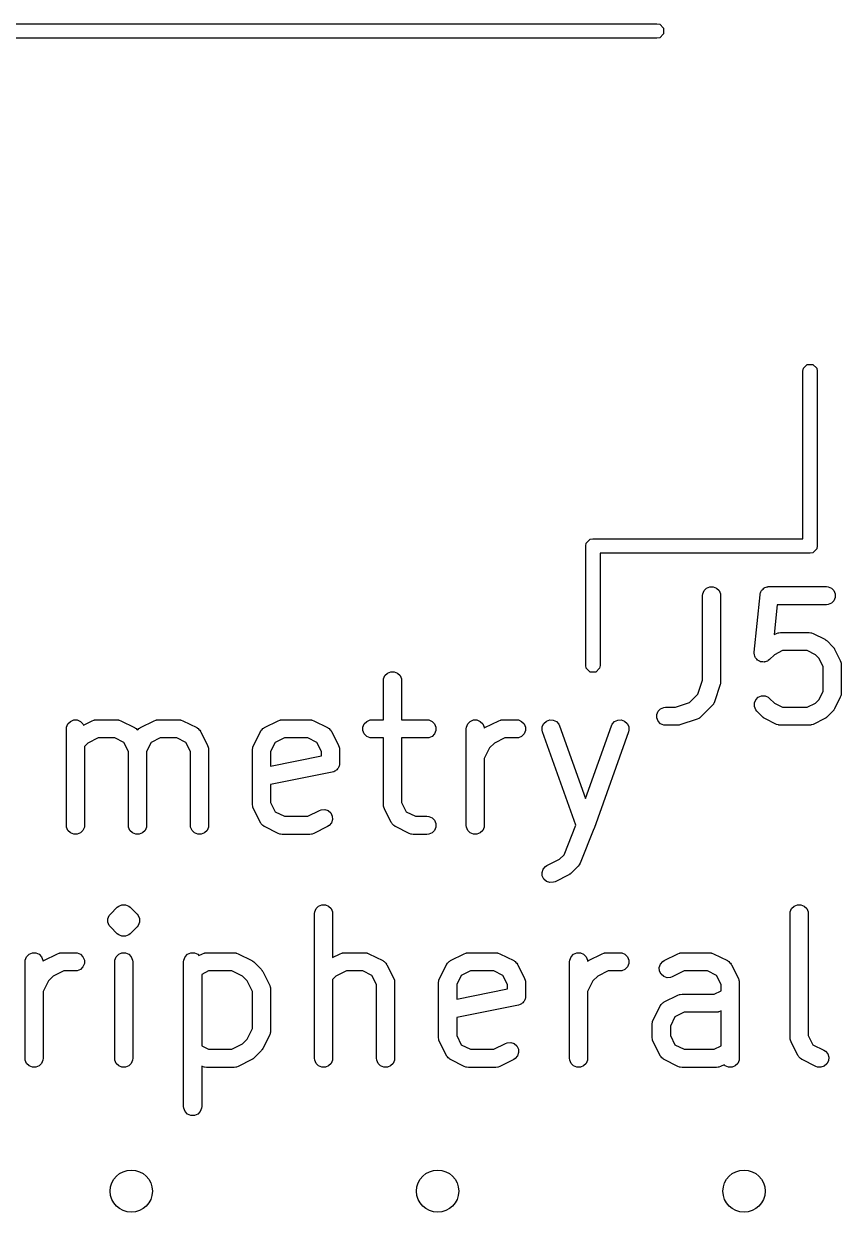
# Model space of a CAD drawing. Extents: x 4.34 to 6.85, y -4.82 to -4.25.
# Drawn here: x 6.2074 to 6.4742, y -4.6348 to -4.2469 of the extents above; entities that cross this region are included whole.
import ezdxf

# ---------------------------------------------------------------- set-up
doc = ezdxf.new("R2010")
doc.units = 0
doc.header["$MEASUREMENT"] = 0
doc.layers.add('BLACK', color=7, linetype='CONTINUOUS')

msp = doc.modelspace()

# ---------------------------------------------------------------- linework, layer by layer
at = {"layer": 'BLACK', "linetype": 'CONTINUOUS'}
for p, q in [((6.08215, -4.24685), (6.41404, -4.24685)), ((6.41404, -4.24685), (6.41494, -4.24703)), ((6.41494, -4.24703), (6.41622, -4.24831)), ((6.41404, -4.25157), (6.08215, -4.25157)), ((6.41494, -4.25139), (6.41404, -4.25157)), ((6.41622, -4.25012), (6.41494, -4.25139)), ((6.41622, -4.24831), (6.41622, -4.25012)), ((6.46167, -4.36024), (6.46185, -4.35933)), ((6.46167, -4.41496), (6.46167, -4.36024)), ((6.46185, -4.35933), (6.46313, -4.35805)), ((6.46313, -4.35805), (6.46494, -4.35805)), ((6.46494, -4.35805), (6.46622, -4.35933)), ((6.46622, -4.35933), (6.4664, -4.36024)), ((6.4664, -4.36024), (6.4664, -4.41732)), ((6.39227, -4.41514), (6.39317, -4.41496)), ((6.39317, -4.41496), (6.46167, -4.41496)), ((6.39081, -4.41732), (6.39099, -4.41642)), ((6.39081, -4.4563), (6.39081, -4.41732)), ((6.39099, -4.41642), (6.39227, -4.41514)), ((6.46622, -4.41823), (6.46494, -4.41951)), ((6.4664, -4.41732), (6.46622, -4.41823)), ((6.46404, -4.41969), (6.39553, -4.41969)), ((6.39553, -4.41969), (6.39553, -4.4563)), ((6.46494, -4.41951), (6.46404, -4.41969)), ((6.45005, -4.43064), (6.45027, -4.43062)), ((6.45027, -4.43062), (6.45034, -4.4306)), ((6.45034, -4.4306), (6.45041, -4.4306)), ((6.45041, -4.4306), (6.45062, -4.43058)), ((6.45062, -4.43058), (6.46937, -4.43058)), ((6.46937, -4.43058), (6.46995, -4.43064)), ((6.42892, -4.43354), (6.42898, -4.43296)), ((6.42892, -4.46118), (6.42892, -4.43354)), ((6.42898, -4.43296), (6.42942, -4.4319)), ((6.42942, -4.4319), (6.43024, -4.43108)), ((6.43024, -4.43108), (6.4313, -4.43064)), ((6.4313, -4.43064), (6.43245, -4.43064)), ((6.43245, -4.43064), (6.43352, -4.43108)), ((6.43352, -4.43108), (6.43433, -4.4319)), ((6.43433, -4.4319), (6.43477, -4.43296)), ((6.43477, -4.43296), (6.43483, -4.43354)), ((6.43483, -4.43354), (6.43483, -4.46166)), ((6.44581, -4.45199), (6.44769, -4.43324)), ((6.44769, -4.43324), (6.44773, -4.43303)), ((6.44773, -4.43296), (6.44776, -4.43289)), ((6.44773, -4.43303), (6.44773, -4.43296)), ((6.44776, -4.43289), (6.4478, -4.43267)), ((6.4478, -4.43267), (6.448, -4.43229)), ((6.448, -4.43229), (6.44817, -4.4319)), ((6.44817, -4.4319), (6.44827, -4.43179)), ((6.44827, -4.43179), (6.44834, -4.43166)), ((6.44834, -4.43166), (6.44868, -4.43139)), ((6.44868, -4.43139), (6.44898, -4.43108)), ((6.44898, -4.43108), (6.44912, -4.43102)), ((6.44912, -4.43102), (6.44924, -4.43093)), ((6.44924, -4.43093), (6.44965, -4.43081)), ((6.44965, -4.43081), (6.45005, -4.43064)), ((6.46995, -4.43064), (6.47101, -4.43108)), ((6.47101, -4.43108), (6.47183, -4.4319)), ((6.47183, -4.4319), (6.47227, -4.43296)), ((6.47227, -4.43411), (6.47183, -4.43518)), ((6.47227, -4.43296), (6.47227, -4.43411)), ((6.4533, -4.43649), (6.45232, -4.44626)), ((6.46937, -4.43649), (6.4533, -4.43649)), ((6.46995, -4.43643), (6.46937, -4.43649)), ((6.47101, -4.43599), (6.46995, -4.43643)), ((6.47183, -4.43518), (6.47101, -4.43599)), ((6.45232, -4.44626), (6.45305, -4.44589)), ((6.45305, -4.44589), (6.45359, -4.44569)), ((6.45359, -4.44569), (6.4537, -4.44568)), ((6.4537, -4.44568), (6.4538, -4.44564)), ((6.4538, -4.44564), (6.45437, -4.44558)), ((6.45437, -4.44558), (6.46375, -4.44558)), ((6.46375, -4.44558), (6.46432, -4.44564)), ((6.46432, -4.44564), (6.46442, -4.44568)), ((6.46442, -4.44568), (6.46453, -4.44569)), ((6.46453, -4.44569), (6.46507, -4.44589)), ((6.46507, -4.44589), (6.46882, -4.44777)), ((6.46882, -4.44777), (6.46907, -4.44792)), ((6.46907, -4.44792), (6.46914, -4.44795)), ((6.46914, -4.44795), (6.46922, -4.44802)), ((6.46922, -4.44802), (6.46931, -4.44808)), ((6.46931, -4.44808), (6.46936, -4.44814)), ((6.46936, -4.44814), (6.46959, -4.44832)), ((6.46959, -4.44832), (6.47146, -4.4502)), ((6.44581, -4.45257), (6.44581, -4.45199)), ((6.44585, -4.45271), (6.44581, -4.45257)), ((6.44585, -4.45286), (6.44585, -4.45271)), ((6.44602, -4.45326), (6.44585, -4.45286)), ((6.44614, -4.45367), (6.44602, -4.45326)), ((6.44624, -4.45379), (6.44614, -4.45367)), ((6.44629, -4.45392), (6.44624, -4.45379)), ((6.45237, -4.45284), (6.45084, -4.45437)), ((6.45507, -4.45149), (6.45237, -4.45284)), ((6.46305, -4.45149), (6.45507, -4.45149)), ((6.46575, -4.45284), (6.46305, -4.45149)), ((6.46695, -4.45403), (6.46575, -4.45284)), ((6.47146, -4.4502), (6.47165, -4.45042)), ((6.47165, -4.45042), (6.4717, -4.45047)), ((6.4717, -4.45047), (6.47176, -4.45056)), ((6.47176, -4.45056), (6.47183, -4.45064)), ((6.47183, -4.45064), (6.47186, -4.45072)), ((6.47186, -4.45072), (6.47201, -4.45096)), ((6.47201, -4.45096), (6.47389, -4.45471)), ((6.39099, -4.4572), (6.39081, -4.4563)), ((6.39227, -4.45848), (6.39099, -4.4572)), ((6.39535, -4.4572), (6.39407, -4.45848)), ((6.39553, -4.4563), (6.39535, -4.4572)), ((6.4466, -4.45423), (6.44629, -4.45392)), ((6.44687, -4.45456), (6.4466, -4.45423)), ((6.447, -4.45463), (6.44687, -4.45456)), ((6.44711, -4.45474), (6.447, -4.45463)), ((6.44751, -4.4549), (6.44711, -4.45474)), ((6.44789, -4.45511), (6.44751, -4.4549)), ((6.44804, -4.45512), (6.44789, -4.45511)), ((6.44817, -4.45518), (6.44804, -4.45512)), ((6.44861, -4.45518), (6.44817, -4.45518)), ((6.44903, -4.45522), (6.44861, -4.45518)), ((6.44918, -4.45518), (6.44903, -4.45522)), ((6.44933, -4.45518), (6.44918, -4.45518)), ((6.44972, -4.45501), (6.44933, -4.45518)), ((6.45014, -4.45489), (6.44972, -4.45501)), ((6.45025, -4.4548), (6.45014, -4.45489)), ((6.45039, -4.45474), (6.45025, -4.4548)), ((6.45084, -4.45437), (6.45039, -4.45474)), ((6.46829, -4.45673), (6.46695, -4.45403)), ((6.46829, -4.46471), (6.46829, -4.45673)), ((6.47389, -4.45471), (6.47409, -4.45525)), ((6.47409, -4.45525), (6.4741, -4.45536)), ((6.4741, -4.45536), (6.47414, -4.45546)), ((6.47414, -4.45546), (6.4742, -4.45603)), ((6.4742, -4.45603), (6.4742, -4.46541)), ((6.32479, -4.46127), (6.32484, -4.4607)), ((6.32479, -4.47407), (6.32479, -4.46127)), ((6.32484, -4.4607), (6.32528, -4.45963)), ((6.32528, -4.45963), (6.3261, -4.45882)), ((6.3261, -4.45882), (6.32716, -4.45838)), ((6.32716, -4.45838), (6.32832, -4.45838)), ((6.32832, -4.45838), (6.32938, -4.45882)), ((6.32938, -4.45882), (6.33019, -4.45963)), ((6.33019, -4.45963), (6.33064, -4.4607)), ((6.33064, -4.4607), (6.33069, -4.46127)), ((6.33069, -4.46127), (6.33069, -4.47407)), ((6.39407, -4.45848), (6.39227, -4.45848)), ((6.42742, -4.46569), (6.42892, -4.46118)), ((6.43483, -4.46166), (6.4348, -4.46195)), ((6.43468, -4.46259), (6.4328, -4.46822)), ((6.43474, -4.46231), (6.43468, -4.46259)), ((6.43477, -4.46223), (6.43474, -4.46231)), ((6.43478, -4.46213), (6.43477, -4.46223)), ((6.43481, -4.46203), (6.43478, -4.46213)), ((6.4348, -4.46195), (6.43481, -4.46203)), ((6.46695, -4.46741), (6.46829, -4.46471)), ((6.4742, -4.46541), (6.47414, -4.46598)), ((6.42015, -4.46995), (6.42466, -4.46845)), ((6.42466, -4.46845), (6.42742, -4.46569)), ((6.43209, -4.46937), (6.42834, -4.47312)), ((6.43246, -4.46892), (6.43209, -4.46937)), ((6.4325, -4.46882), (6.43246, -4.46892)), ((6.43257, -4.46874), (6.4325, -4.46882)), ((6.4328, -4.46822), (6.43257, -4.46874)), ((6.44585, -4.46858), (6.44629, -4.46752)), ((6.44585, -4.46973), (6.44585, -4.46858)), ((6.44629, -4.46752), (6.44711, -4.4667)), ((6.44711, -4.4667), (6.44817, -4.46626)), ((6.44817, -4.46626), (6.44933, -4.46626)), ((6.44933, -4.46626), (6.45039, -4.4667)), ((6.45039, -4.4667), (6.45084, -4.46707)), ((6.45084, -4.46707), (6.45237, -4.4686)), ((6.45237, -4.4686), (6.45507, -4.46995)), ((6.46305, -4.46995), (6.46575, -4.4686)), ((6.46575, -4.4686), (6.46695, -4.46741)), ((6.47389, -4.46673), (6.47201, -4.47048)), ((6.47409, -4.46619), (6.47389, -4.46673)), ((6.4741, -4.46608), (6.47409, -4.46619)), ((6.47414, -4.46598), (6.4741, -4.46608)), ((6.41398, -4.47233), (6.41442, -4.47127)), ((6.41398, -4.47348), (6.41398, -4.47233)), ((6.41442, -4.47127), (6.41524, -4.47045)), ((6.41524, -4.47045), (6.4163, -4.47001)), ((6.4163, -4.47001), (6.41688, -4.46995)), ((6.41688, -4.46995), (6.42015, -4.46995)), ((6.42834, -4.47312), (6.42789, -4.47349)), ((6.44629, -4.4708), (6.44585, -4.46973)), ((6.44666, -4.47124), (6.44629, -4.4708)), ((6.44854, -4.47312), (6.44666, -4.47124)), ((6.44876, -4.47331), (6.44854, -4.47312)), ((6.45507, -4.46995), (6.46305, -4.46995)), ((6.46959, -4.47312), (6.46936, -4.47331)), ((6.47146, -4.47124), (6.46959, -4.47312)), ((6.47165, -4.47102), (6.47146, -4.47124)), ((6.4717, -4.47097), (6.47165, -4.47102)), ((6.47176, -4.47088), (6.4717, -4.47097)), ((6.47183, -4.4708), (6.47176, -4.47088)), ((6.47186, -4.47073), (6.47183, -4.4708)), ((6.47201, -4.47048), (6.47186, -4.47073)), ((6.2213, -4.47702), (6.22136, -4.47645)), ((6.2213, -4.50852), (6.2213, -4.47702)), ((6.22136, -4.47645), (6.2218, -4.47538)), ((6.2218, -4.47538), (6.22261, -4.47457)), ((6.22261, -4.47457), (6.22368, -4.47413)), ((6.22368, -4.47413), (6.22483, -4.47413)), ((6.22483, -4.47413), (6.22589, -4.47457)), ((6.22589, -4.47457), (6.22671, -4.47538)), ((6.22671, -4.47538), (6.22687, -4.47578)), ((6.22687, -4.47578), (6.22968, -4.47438)), ((6.22968, -4.47438), (6.23022, -4.47417)), ((6.23022, -4.47417), (6.23033, -4.47417)), ((6.23033, -4.47417), (6.23043, -4.47413)), ((6.23043, -4.47413), (6.231, -4.47407)), ((6.231, -4.47407), (6.23775, -4.47407)), ((6.23775, -4.47407), (6.23833, -4.47413)), ((6.23833, -4.47413), (6.23842, -4.47417)), ((6.23842, -4.47417), (6.23853, -4.47417)), ((6.23853, -4.47417), (6.23907, -4.47438)), ((6.23907, -4.47438), (6.24357, -4.47663)), ((6.24357, -4.47663), (6.24367, -4.47669)), ((6.24367, -4.47669), (6.24371, -4.47671)), ((6.24371, -4.47671), (6.24377, -4.47676)), ((6.24377, -4.47676), (6.24406, -4.47694)), ((6.24406, -4.47694), (6.2443, -4.47722)), ((6.2447, -4.47722), (6.24494, -4.47694)), ((6.24494, -4.47694), (6.24523, -4.47676)), ((6.24523, -4.47676), (6.24529, -4.47671)), ((6.24529, -4.47671), (6.24533, -4.47669)), ((6.24533, -4.47669), (6.24543, -4.47663)), ((6.24543, -4.47663), (6.24993, -4.47438)), ((6.24993, -4.47438), (6.25047, -4.47417)), ((6.25047, -4.47417), (6.25057, -4.47417)), ((6.25057, -4.47417), (6.25067, -4.47413)), ((6.25067, -4.47413), (6.25125, -4.47407)), ((6.25125, -4.47407), (6.258, -4.47407)), ((6.258, -4.47407), (6.25857, -4.47413)), ((6.25857, -4.47413), (6.25867, -4.47417)), ((6.25867, -4.47417), (6.25878, -4.47417)), ((6.25878, -4.47417), (6.25932, -4.47438)), ((6.25932, -4.47438), (6.26382, -4.47663)), ((6.26382, -4.47663), (6.26391, -4.47669)), ((6.26391, -4.47669), (6.26396, -4.47671)), ((6.26396, -4.47671), (6.26402, -4.47676)), ((6.26402, -4.47676), (6.26431, -4.47694)), ((6.26431, -4.47694), (6.26455, -4.47722)), ((6.28519, -4.47722), (6.28543, -4.47694)), ((6.28543, -4.47694), (6.28573, -4.47676)), ((6.28573, -4.47676), (6.28578, -4.47671)), ((6.28578, -4.47671), (6.28583, -4.47669)), ((6.28583, -4.47669), (6.28592, -4.47663)), ((6.28592, -4.47663), (6.29042, -4.47438)), ((6.29042, -4.47438), (6.29096, -4.47417)), ((6.29096, -4.47417), (6.29107, -4.47417)), ((6.29107, -4.47417), (6.29117, -4.47413)), ((6.29117, -4.47413), (6.29174, -4.47407)), ((6.29174, -4.47407), (6.30074, -4.47407)), ((6.30074, -4.47407), (6.30132, -4.47413)), ((6.30132, -4.47413), (6.30142, -4.47417)), ((6.30142, -4.47417), (6.30152, -4.47417)), ((6.30152, -4.47417), (6.30206, -4.47438)), ((6.30206, -4.47438), (6.30656, -4.47663)), ((6.30656, -4.47663), (6.30666, -4.47669)), ((6.30666, -4.47669), (6.3067, -4.47671)), ((6.3067, -4.47671), (6.30676, -4.47676)), ((6.30676, -4.47676), (6.30705, -4.47694)), ((6.30705, -4.47694), (6.30729, -4.47722)), ((6.31809, -4.47645), (6.31853, -4.47538)), ((6.31809, -4.4776), (6.31809, -4.47645)), ((6.31853, -4.47538), (6.31935, -4.47457)), ((6.31935, -4.47457), (6.32041, -4.47413)), ((6.32041, -4.47413), (6.32099, -4.47407)), ((6.32099, -4.47407), (6.32479, -4.47407)), ((6.33069, -4.47407), (6.33899, -4.47407)), ((6.33899, -4.47407), (6.33956, -4.47413)), ((6.33956, -4.47413), (6.34063, -4.47457)), ((6.34063, -4.47457), (6.34144, -4.47538)), ((6.34144, -4.47538), (6.34188, -4.47645)), ((6.34188, -4.47645), (6.34188, -4.4776)), ((6.35178, -4.47702), (6.35184, -4.47645)), ((6.35178, -4.50852), (6.35178, -4.47702)), ((6.35184, -4.47645), (6.35228, -4.47538)), ((6.35228, -4.47538), (6.3531, -4.47457)), ((6.3531, -4.47457), (6.35416, -4.47413)), ((6.35416, -4.47413), (6.35531, -4.47413)), ((6.35531, -4.47413), (6.35638, -4.47457)), ((6.35638, -4.47457), (6.35719, -4.47538)), ((6.35719, -4.47538), (6.35763, -4.47645)), ((6.35763, -4.47645), (6.35767, -4.47679)), ((6.35767, -4.47679), (6.35791, -4.47663)), ((6.35767, -4.47679), (6.35767, -4.47679)), ((6.35791, -4.47663), (6.36241, -4.47438)), ((6.36241, -4.47438), (6.36295, -4.47417)), ((6.36295, -4.47417), (6.36306, -4.47417)), ((6.36306, -4.47417), (6.36316, -4.47413)), ((6.36316, -4.47413), (6.36373, -4.47407)), ((6.36373, -4.47407), (6.36823, -4.47407)), ((6.36823, -4.47407), (6.36881, -4.47413)), ((6.36881, -4.47413), (6.36987, -4.47457)), ((6.36987, -4.47457), (6.37069, -4.47538)), ((6.37069, -4.47538), (6.37113, -4.47645)), ((6.37113, -4.47645), (6.37113, -4.4776)), ((6.37656, -4.47745), (6.37662, -4.4763)), ((6.37662, -4.4763), (6.37711, -4.47526)), ((6.37711, -4.47526), (6.37797, -4.47449)), ((6.37797, -4.47449), (6.37905, -4.4741)), ((6.37905, -4.4741), (6.3802, -4.47416)), ((6.3802, -4.47416), (6.38124, -4.47465)), ((6.38124, -4.47465), (6.38202, -4.47551)), ((6.38202, -4.47551), (6.38226, -4.47603)), ((6.38226, -4.47603), (6.39073, -4.49974)), ((6.39073, -4.49974), (6.3992, -4.47603)), ((6.3992, -4.47603), (6.39945, -4.47551)), ((6.39945, -4.47551), (6.40022, -4.47465)), ((6.40022, -4.47465), (6.40126, -4.47416)), ((6.40126, -4.47416), (6.40241, -4.4741)), ((6.40241, -4.4741), (6.4035, -4.47449)), ((6.4035, -4.47449), (6.40435, -4.47526)), ((6.40435, -4.47526), (6.40484, -4.4763)), ((6.40484, -4.4763), (6.4049, -4.47745)), ((6.41442, -4.47455), (6.41398, -4.47348)), ((6.41524, -4.47536), (6.41442, -4.47455)), ((6.4163, -4.4758), (6.41524, -4.47536)), ((6.41688, -4.47586), (6.4163, -4.4758)), ((6.42063, -4.47586), (6.41688, -4.47586)), ((6.42092, -4.47583), (6.42063, -4.47586)), ((6.421, -4.47584), (6.42092, -4.47583)), ((6.4211, -4.47581), (6.421, -4.47584)), ((6.4212, -4.4758), (6.4211, -4.47581)), ((6.42128, -4.47577), (6.4212, -4.4758)), ((6.42156, -4.47571), (6.42128, -4.47577)), ((6.42719, -4.47383), (6.42156, -4.47571)), ((6.42771, -4.4736), (6.42719, -4.47383)), ((6.42779, -4.47353), (6.42771, -4.4736)), ((6.42789, -4.47349), (6.42779, -4.47353)), ((6.44881, -4.47336), (6.44876, -4.47331)), ((6.4489, -4.47342), (6.44881, -4.47336)), ((6.44898, -4.47349), (6.4489, -4.47342)), ((6.44906, -4.47352), (6.44898, -4.47349)), ((6.4493, -4.47367), (6.44906, -4.47352)), ((6.45305, -4.47555), (6.4493, -4.47367)), ((6.45359, -4.47575), (6.45305, -4.47555)), ((6.4537, -4.47576), (6.45359, -4.47575)), ((6.4538, -4.4758), (6.4537, -4.47576)), ((6.45437, -4.47586), (6.4538, -4.4758)), ((6.46375, -4.47586), (6.45437, -4.47586)), ((6.46432, -4.4758), (6.46375, -4.47586)), ((6.46442, -4.47576), (6.46432, -4.4758)), ((6.46453, -4.47575), (6.46442, -4.47576)), ((6.46507, -4.47555), (6.46453, -4.47575)), ((6.46882, -4.47367), (6.46507, -4.47555)), ((6.46907, -4.47352), (6.46882, -4.47367)), ((6.46914, -4.47349), (6.46907, -4.47352)), ((6.46922, -4.47342), (6.46914, -4.47349)), ((6.46931, -4.47336), (6.46922, -4.47342)), ((6.46936, -4.47331), (6.46931, -4.47336)), ((6.2317, -4.47998), (6.22825, -4.4817)), ((6.23705, -4.47998), (6.2317, -4.47998)), ((6.24005, -4.48147), (6.23705, -4.47998)), ((6.2443, -4.47722), (6.2445, -4.47739)), ((6.2445, -4.47739), (6.2447, -4.47722)), ((6.25195, -4.47998), (6.24895, -4.48147)), ((6.2573, -4.47998), (6.25195, -4.47998)), ((6.2603, -4.48147), (6.2573, -4.47998)), ((6.26455, -4.47722), (6.26483, -4.47746)), ((6.26483, -4.47746), (6.26501, -4.47775)), ((6.26501, -4.47775), (6.26506, -4.47781)), ((6.26506, -4.47781), (6.26508, -4.47786)), ((6.26508, -4.47786), (6.26514, -4.47795)), ((6.26514, -4.47795), (6.26739, -4.48245)), ((6.28235, -4.48245), (6.2846, -4.47795)), ((6.2846, -4.47795), (6.28466, -4.47786)), ((6.28466, -4.47786), (6.28468, -4.47781)), ((6.28468, -4.47781), (6.28473, -4.47775)), ((6.28473, -4.47775), (6.28491, -4.47746)), ((6.28491, -4.47746), (6.28519, -4.47722)), ((6.29244, -4.47998), (6.28944, -4.48147)), ((6.30005, -4.47998), (6.29244, -4.47998)), ((6.30304, -4.48147), (6.30005, -4.47998)), ((6.30729, -4.47722), (6.30757, -4.47746)), ((6.30757, -4.47746), (6.30776, -4.47775)), ((6.30776, -4.47775), (6.30781, -4.47781)), ((6.30781, -4.47781), (6.30782, -4.47786)), ((6.30782, -4.47786), (6.30788, -4.47795)), ((6.30788, -4.47795), (6.31013, -4.48245)), ((6.31853, -4.47866), (6.31809, -4.4776)), ((6.31935, -4.47948), (6.31853, -4.47866)), ((6.32041, -4.47992), (6.31935, -4.47948)), ((6.32099, -4.47998), (6.32041, -4.47992)), ((6.32479, -4.47998), (6.32099, -4.47998)), ((6.32479, -4.50177), (6.32479, -4.47998)), ((6.33899, -4.47998), (6.33069, -4.47998)), ((6.33069, -4.47998), (6.33069, -4.50107)), ((6.33956, -4.47992), (6.33899, -4.47998)), ((6.34063, -4.47948), (6.33956, -4.47992)), ((6.34144, -4.47866), (6.34063, -4.47948)), ((6.34188, -4.4776), (6.34144, -4.47866)), ((6.36443, -4.47998), (6.36098, -4.4817)), ((6.36823, -4.47998), (6.36443, -4.47998)), ((6.36881, -4.47992), (6.36823, -4.47998)), ((6.36987, -4.47948), (6.36881, -4.47992)), ((6.37069, -4.47866), (6.36987, -4.47948)), ((6.37113, -4.4776), (6.37069, -4.47866)), ((6.3767, -4.47802), (6.37656, -4.47745)), ((6.38757, -4.50846), (6.3767, -4.47802)), ((6.40476, -4.47802), (6.39351, -4.50951)), ((6.4049, -4.47745), (6.40476, -4.47802)), ((6.22825, -4.4817), (6.2272, -4.48275)), ((6.2272, -4.48275), (6.2272, -4.50852)), ((6.24155, -4.48447), (6.24005, -4.48147)), ((6.24155, -4.50852), (6.24155, -4.48447)), ((6.24895, -4.48147), (6.24745, -4.48447)), ((6.24745, -4.48447), (6.24745, -4.50852)), ((6.26179, -4.48447), (6.2603, -4.48147)), ((6.26179, -4.50852), (6.26179, -4.48447)), ((6.26739, -4.48245), (6.26759, -4.48299)), ((6.26759, -4.48299), (6.2676, -4.4831)), ((6.2676, -4.4831), (6.26764, -4.4832)), ((6.26764, -4.4832), (6.2677, -4.48377)), ((6.2677, -4.48377), (6.2677, -4.50852)), ((6.28204, -4.48377), (6.2821, -4.4832)), ((6.28204, -4.50177), (6.28204, -4.48377)), ((6.2821, -4.4832), (6.28214, -4.4831)), ((6.28214, -4.4831), (6.28215, -4.48299)), ((6.28215, -4.48299), (6.28235, -4.48245)), ((6.28944, -4.48147), (6.28795, -4.48447)), ((6.28795, -4.48447), (6.28795, -4.48917)), ((6.30454, -4.48447), (6.30304, -4.48147)), ((6.30454, -4.48585), (6.30454, -4.48447)), ((6.31013, -4.48245), (6.31034, -4.48299)), ((6.31034, -4.48299), (6.31035, -4.4831)), ((6.31035, -4.4831), (6.31039, -4.4832)), ((6.31039, -4.4832), (6.31044, -4.48377)), ((6.31044, -4.48377), (6.31044, -4.48827)), ((6.35941, -4.48327), (6.35769, -4.48672)), ((6.36098, -4.4817), (6.35941, -4.48327)), ((6.28795, -4.48917), (6.30454, -4.48585)), ((6.31044, -4.48827), (6.31039, -4.48885)), ((6.35769, -4.48672), (6.35769, -4.50852)), ((6.30807, -4.49117), (6.28795, -4.49519)), ((6.30862, -4.491), (6.30807, -4.49117)), ((6.30886, -4.49084), (6.30862, -4.491)), ((6.30913, -4.49073), (6.30886, -4.49084)), ((6.30934, -4.49052), (6.30913, -4.49073)), ((6.30958, -4.49036), (6.30934, -4.49052)), ((6.30974, -4.49012), (6.30958, -4.49036)), ((6.30995, -4.48991), (6.30974, -4.49012)), ((6.31006, -4.48964), (6.30995, -4.48991)), ((6.31022, -4.4894), (6.31006, -4.48964)), ((6.31028, -4.48911), (6.31022, -4.4894)), ((6.31039, -4.48885), (6.31028, -4.48911)), ((6.28795, -4.49519), (6.28795, -4.50107)), ((6.2821, -4.50235), (6.28204, -4.50177)), ((6.28214, -4.50244), (6.2821, -4.50235)), ((6.28215, -4.50255), (6.28214, -4.50244)), ((6.28235, -4.50309), (6.28215, -4.50255)), ((6.2846, -4.50759), (6.28235, -4.50309)), ((6.28795, -4.50107), (6.28944, -4.50407)), ((6.28944, -4.50407), (6.29244, -4.50557)), ((6.30005, -4.50557), (6.30392, -4.50363)), ((6.30392, -4.50363), (6.30446, -4.50342)), ((6.30446, -4.50342), (6.30561, -4.50334)), ((6.30561, -4.50334), (6.3067, -4.5037)), ((6.3067, -4.5037), (6.30757, -4.50446)), ((6.32484, -4.50235), (6.32479, -4.50177)), ((6.32488, -4.50244), (6.32484, -4.50235)), ((6.32489, -4.50255), (6.32488, -4.50244)), ((6.3251, -4.50309), (6.32489, -4.50255)), ((6.32735, -4.50759), (6.3251, -4.50309)), ((6.33069, -4.50107), (6.33219, -4.50407)), ((6.33219, -4.50407), (6.33519, -4.50557)), ((6.28466, -4.50769), (6.2846, -4.50759)), ((6.28468, -4.50773), (6.28466, -4.50769)), ((6.28473, -4.50779), (6.28468, -4.50773)), ((6.28491, -4.50808), (6.28473, -4.50779)), ((6.28519, -4.50832), (6.28491, -4.50808)), ((6.29244, -4.50557), (6.30005, -4.50557)), ((6.30781, -4.50773), (6.30705, -4.5086)), ((6.30757, -4.50446), (6.30809, -4.50549)), ((6.30817, -4.50664), (6.30781, -4.50773)), ((6.30809, -4.50549), (6.30817, -4.50664)), ((6.32741, -4.50769), (6.32735, -4.50759)), ((6.32742, -4.50773), (6.32741, -4.50769)), ((6.32747, -4.50779), (6.32742, -4.50773)), ((6.32766, -4.50808), (6.32747, -4.50779)), ((6.32794, -4.50832), (6.32766, -4.50808)), ((6.33519, -4.50557), (6.33899, -4.50557)), ((6.33899, -4.50557), (6.33956, -4.50562)), ((6.33956, -4.50562), (6.34063, -4.50606)), ((6.34063, -4.50606), (6.34144, -4.50688)), ((6.34144, -4.50688), (6.34188, -4.50794)), ((6.34188, -4.50794), (6.34188, -4.50909)), ((6.22136, -4.50909), (6.2213, -4.50852)), ((6.2218, -4.51016), (6.22136, -4.50909)), ((6.22261, -4.51097), (6.2218, -4.51016)), ((6.22368, -4.51141), (6.22261, -4.51097)), ((6.22483, -4.51141), (6.22368, -4.51141)), ((6.22589, -4.51097), (6.22483, -4.51141)), ((6.22671, -4.51016), (6.22589, -4.51097)), ((6.22715, -4.50909), (6.22671, -4.51016)), ((6.2272, -4.50852), (6.22715, -4.50909)), ((6.2416, -4.50909), (6.24155, -4.50852)), ((6.24204, -4.51016), (6.2416, -4.50909)), ((6.24286, -4.51097), (6.24204, -4.51016)), ((6.24392, -4.51141), (6.24286, -4.51097)), ((6.24508, -4.51141), (6.24392, -4.51141)), ((6.24614, -4.51097), (6.24508, -4.51141)), ((6.24695, -4.51016), (6.24614, -4.51097)), ((6.2474, -4.50909), (6.24695, -4.51016)), ((6.24745, -4.50852), (6.2474, -4.50909)), ((6.26185, -4.50909), (6.26179, -4.50852)), ((6.26229, -4.51016), (6.26185, -4.50909)), ((6.26311, -4.51097), (6.26229, -4.51016)), ((6.26417, -4.51141), (6.26311, -4.51097)), ((6.26532, -4.51141), (6.26417, -4.51141)), ((6.26639, -4.51097), (6.26532, -4.51141)), ((6.2672, -4.51016), (6.26639, -4.51097)), ((6.26764, -4.50909), (6.2672, -4.51016)), ((6.2677, -4.50852), (6.26764, -4.50909)), ((6.28543, -4.5086), (6.28519, -4.50832)), ((6.28573, -4.50879), (6.28543, -4.5086)), ((6.28578, -4.50883), (6.28573, -4.50879)), ((6.28583, -4.50885), (6.28578, -4.50883)), ((6.28592, -4.50891), (6.28583, -4.50885)), ((6.29042, -4.51116), (6.28592, -4.50891)), ((6.29096, -4.51137), (6.29042, -4.51116)), ((6.29107, -4.51137), (6.29096, -4.51137)), ((6.29117, -4.51141), (6.29107, -4.51137)), ((6.29174, -4.51147), (6.29117, -4.51141)), ((6.30074, -4.51147), (6.29174, -4.51147)), ((6.30132, -4.51141), (6.30074, -4.51147)), ((6.30142, -4.51137), (6.30132, -4.51141)), ((6.30152, -4.51137), (6.30142, -4.51137)), ((6.30206, -4.51116), (6.30152, -4.51137)), ((6.30656, -4.50891), (6.30206, -4.51116)), ((6.30705, -4.5086), (6.30656, -4.50891)), ((6.32818, -4.5086), (6.32794, -4.50832)), ((6.32847, -4.50879), (6.32818, -4.5086)), ((6.32853, -4.50883), (6.32847, -4.50879)), ((6.32857, -4.50885), (6.32853, -4.50883)), ((6.32867, -4.50891), (6.32857, -4.50885)), ((6.33317, -4.51116), (6.32867, -4.50891)), ((6.33371, -4.51137), (6.33317, -4.51116)), ((6.33381, -4.51137), (6.33371, -4.51137)), ((6.33391, -4.51141), (6.33381, -4.51137)), ((6.33449, -4.51147), (6.33391, -4.51141)), ((6.33899, -4.51147), (6.33449, -4.51147)), ((6.33956, -4.51141), (6.33899, -4.51147)), ((6.34063, -4.51097), (6.33956, -4.51141)), ((6.34144, -4.51016), (6.34063, -4.51097)), ((6.34188, -4.50909), (6.34144, -4.51016)), ((6.35184, -4.50909), (6.35178, -4.50852)), ((6.35228, -4.51016), (6.35184, -4.50909)), ((6.3531, -4.51097), (6.35228, -4.51016)), ((6.35416, -4.51141), (6.3531, -4.51097)), ((6.35531, -4.51141), (6.35416, -4.51141)), ((6.35638, -4.51097), (6.35531, -4.51141)), ((6.35719, -4.51016), (6.35638, -4.51097)), ((6.35763, -4.50909), (6.35719, -4.51016)), ((6.35769, -4.50852), (6.35763, -4.50909)), ((6.38372, -4.51811), (6.38757, -4.50846)), ((6.39347, -4.50962), (6.38897, -4.52086)), ((6.39349, -4.50956), (6.39347, -4.50962)), ((6.39351, -4.50951), (6.39349, -4.50956)), ((6.37816, -4.52163), (6.38223, -4.51959)), ((6.38223, -4.51959), (6.38372, -4.51811)), ((6.37655, -4.5239), (6.37692, -4.5228)), ((6.37692, -4.5228), (6.37767, -4.52193)), ((6.37767, -4.52193), (6.37816, -4.52163)), ((6.38832, -4.52186), (6.38607, -4.5241)), ((6.38869, -4.52141), (6.38832, -4.52186)), ((6.38871, -4.52138), (6.38869, -4.52139)), ((6.38869, -4.52139), (6.38869, -4.52141)), ((6.38897, -4.52086), (6.38871, -4.52138)), ((6.37663, -4.52505), (6.37655, -4.5239)), ((6.37715, -4.52608), (6.37663, -4.52505)), ((6.37802, -4.52683), (6.37715, -4.52608)), ((6.37911, -4.5272), (6.37802, -4.52683)), ((6.38026, -4.52711), (6.37911, -4.5272)), ((6.3808, -4.52691), (6.38026, -4.52711)), ((6.3853, -4.52466), (6.3808, -4.52691)), ((6.38555, -4.5245), (6.3853, -4.52466)), ((6.38562, -4.52447), (6.38555, -4.5245)), ((6.3857, -4.52441), (6.38562, -4.52447)), ((6.38579, -4.52435), (6.3857, -4.52441)), ((6.38584, -4.52429), (6.38579, -4.52435)), ((6.38607, -4.5241), (6.38584, -4.52429)), ((6.23566, -4.5375), (6.23791, -4.53525)), ((6.23791, -4.53525), (6.23836, -4.53488)), ((6.23836, -4.53488), (6.23942, -4.53444)), ((6.23942, -4.53444), (6.24058, -4.53444)), ((6.24058, -4.53444), (6.24058, -4.53444)), ((6.24058, -4.53444), (6.24164, -4.53488)), ((6.24164, -4.53488), (6.24209, -4.53525)), ((6.24209, -4.53525), (6.24434, -4.5375)), ((6.30279, -4.53569), (6.3036, -4.53488)), ((6.3036, -4.53488), (6.30467, -4.53444)), ((6.30467, -4.53444), (6.30582, -4.53444)), ((6.30582, -4.53444), (6.30688, -4.53488)), ((6.30688, -4.53488), (6.3077, -4.53569)), ((6.45802, -4.53569), (6.45883, -4.53488)), ((6.45883, -4.53488), (6.4599, -4.53444)), ((6.4599, -4.53444), (6.46105, -4.53444)), ((6.46105, -4.53444), (6.46211, -4.53488)), ((6.46211, -4.53488), (6.46293, -4.53569)), ((6.23485, -4.53901), (6.2353, -4.53794)), ((6.23485, -4.54016), (6.23485, -4.53901)), ((6.2353, -4.53794), (6.23566, -4.5375)), ((6.24434, -4.5375), (6.2447, -4.53794)), ((6.2447, -4.53794), (6.24513, -4.53898)), ((6.24513, -4.53898), (6.24515, -4.53901)), ((6.24515, -4.53901), (6.24515, -4.54016)), ((6.30229, -4.53733), (6.30235, -4.53676)), ((6.30229, -4.58458), (6.30229, -4.53733)), ((6.30235, -4.53676), (6.30279, -4.53569)), ((6.3077, -4.53569), (6.30814, -4.53676)), ((6.30814, -4.53676), (6.30819, -4.53733)), ((6.30819, -4.53733), (6.30819, -4.55168)), ((6.45752, -4.53733), (6.45758, -4.53676)), ((6.45752, -4.57783), (6.45752, -4.53733)), ((6.45758, -4.53676), (6.45802, -4.53569)), ((6.46293, -4.53569), (6.46337, -4.53676)), ((6.46337, -4.53676), (6.46343, -4.53733)), ((6.46343, -4.53733), (6.46343, -4.57713)), ((6.2353, -4.54123), (6.23485, -4.54016)), ((6.23566, -4.54167), (6.2353, -4.54123)), ((6.23791, -4.54392), (6.23566, -4.54167)), ((6.24434, -4.54167), (6.24209, -4.54392)), ((6.2447, -4.54123), (6.24434, -4.54167)), ((6.24515, -4.54016), (6.2447, -4.54123)), ((6.23836, -4.54429), (6.23791, -4.54392)), ((6.23942, -4.54473), (6.23836, -4.54429)), ((6.24058, -4.54473), (6.23942, -4.54473)), ((6.23942, -4.54473), (6.23942, -4.54473)), ((6.24164, -4.54429), (6.24058, -4.54473)), ((6.24058, -4.54473), (6.24058, -4.54473)), ((6.24209, -4.54392), (6.24164, -4.54429)), ((6.2083, -4.55144), (6.20911, -4.55063)), ((6.20911, -4.55063), (6.21018, -4.55019)), ((6.21018, -4.55019), (6.21133, -4.55019)), ((6.21133, -4.55019), (6.21239, -4.55063)), ((6.21239, -4.55063), (6.21321, -4.55144)), ((6.21393, -4.55269), (6.21843, -4.55044)), ((6.21843, -4.55044), (6.21897, -4.55024)), ((6.21897, -4.55024), (6.21908, -4.55023)), ((6.21908, -4.55023), (6.21918, -4.55019)), ((6.21918, -4.55019), (6.21975, -4.55013)), ((6.21975, -4.55013), (6.22425, -4.55013)), ((6.22425, -4.55013), (6.22483, -4.55019)), ((6.22483, -4.55019), (6.22589, -4.55063)), ((6.22589, -4.55063), (6.22671, -4.55144)), ((6.23754, -4.55144), (6.23836, -4.55063)), ((6.23836, -4.55063), (6.23942, -4.55019)), ((6.23942, -4.55019), (6.24058, -4.55019)), ((6.24058, -4.55019), (6.24164, -4.55063)), ((6.24164, -4.55063), (6.24246, -4.55144)), ((6.26004, -4.55144), (6.26086, -4.55063)), ((6.26086, -4.55063), (6.26192, -4.55019)), ((6.26192, -4.55019), (6.26307, -4.55019)), ((6.26307, -4.55019), (6.26414, -4.55063)), ((6.26414, -4.55063), (6.26453, -4.55102)), ((6.26453, -4.55102), (6.26568, -4.55044)), ((6.26568, -4.55044), (6.26622, -4.55024)), ((6.26622, -4.55024), (6.26632, -4.55023)), ((6.26632, -4.55023), (6.26642, -4.55019)), ((6.26642, -4.55019), (6.267, -4.55013)), ((6.267, -4.55013), (6.276, -4.55013)), ((6.276, -4.55013), (6.27657, -4.55019)), ((6.27657, -4.55019), (6.27667, -4.55023)), ((6.27667, -4.55023), (6.27678, -4.55024)), ((6.27678, -4.55024), (6.27732, -4.55044)), ((6.27732, -4.55044), (6.28182, -4.55269)), ((6.30819, -4.55168), (6.31067, -4.55044)), ((6.31067, -4.55044), (6.31121, -4.55024)), ((6.31121, -4.55024), (6.31132, -4.55023)), ((6.31132, -4.55023), (6.31141, -4.55019)), ((6.31141, -4.55019), (6.31199, -4.55013)), ((6.31199, -4.55013), (6.31874, -4.55013)), ((6.31874, -4.55013), (6.31932, -4.55019)), ((6.31932, -4.55019), (6.31941, -4.55023)), ((6.31941, -4.55023), (6.31952, -4.55024)), ((6.31952, -4.55024), (6.32006, -4.55044)), ((6.32006, -4.55044), (6.32456, -4.55269)), ((6.34667, -4.55269), (6.35117, -4.55044)), ((6.35117, -4.55044), (6.35171, -4.55024)), ((6.35171, -4.55024), (6.35181, -4.55023)), ((6.35181, -4.55023), (6.35191, -4.55019)), ((6.35191, -4.55019), (6.35249, -4.55013)), ((6.35249, -4.55013), (6.36148, -4.55013)), ((6.36148, -4.55013), (6.36206, -4.55019)), ((6.36206, -4.55019), (6.36216, -4.55023)), ((6.36216, -4.55023), (6.36226, -4.55024)), ((6.36226, -4.55024), (6.36281, -4.55044)), ((6.36281, -4.55044), (6.3673, -4.55269)), ((6.38603, -4.55144), (6.38684, -4.55063)), ((6.38684, -4.55063), (6.38791, -4.55019)), ((6.38791, -4.55019), (6.38906, -4.55019)), ((6.38906, -4.55019), (6.39012, -4.55063)), ((6.39012, -4.55063), (6.39094, -4.55144)), ((6.39166, -4.55269), (6.39616, -4.55044)), ((6.39616, -4.55044), (6.3967, -4.55024)), ((6.3967, -4.55024), (6.39681, -4.55023)), ((6.39681, -4.55023), (6.3969, -4.55019)), ((6.3969, -4.55019), (6.39748, -4.55013)), ((6.39748, -4.55013), (6.40198, -4.55013)), ((6.40198, -4.55013), (6.40256, -4.55019)), ((6.40256, -4.55019), (6.40362, -4.55063)), ((6.40362, -4.55063), (6.40443, -4.55144)), ((6.41641, -4.55269), (6.42091, -4.55044)), ((6.42091, -4.55044), (6.42145, -4.55024)), ((6.42145, -4.55024), (6.42155, -4.55023)), ((6.42155, -4.55023), (6.42165, -4.55019)), ((6.42165, -4.55019), (6.42223, -4.55013)), ((6.42223, -4.55013), (6.43123, -4.55013)), ((6.43123, -4.55013), (6.4318, -4.55019)), ((6.4318, -4.55019), (6.4319, -4.55023)), ((6.4319, -4.55023), (6.43201, -4.55024)), ((6.43201, -4.55024), (6.43255, -4.55044)), ((6.43255, -4.55044), (6.43705, -4.55269)), ((6.2078, -4.55308), (6.20786, -4.55251)), ((6.2078, -4.58458), (6.2078, -4.55308)), ((6.20786, -4.55251), (6.2083, -4.55144)), ((6.21321, -4.55144), (6.21365, -4.55251)), ((6.21365, -4.55251), (6.21368, -4.55285)), ((6.21368, -4.55285), (6.21393, -4.55269)), ((6.21368, -4.55285), (6.21368, -4.55285)), ((6.22671, -4.55472), (6.22589, -4.55554)), ((6.22671, -4.55144), (6.22715, -4.55251)), ((6.22715, -4.55366), (6.22671, -4.55472)), ((6.22715, -4.55251), (6.22715, -4.55366)), ((6.23705, -4.55308), (6.2371, -4.55251)), ((6.23705, -4.58458), (6.23705, -4.55308)), ((6.2371, -4.55251), (6.23754, -4.55144)), ((6.24246, -4.55144), (6.2429, -4.55251)), ((6.2429, -4.55251), (6.24295, -4.55308)), ((6.24295, -4.55308), (6.24295, -4.58458)), ((6.25954, -4.55308), (6.2596, -4.55251)), ((6.25954, -4.60033), (6.25954, -4.55308)), ((6.2596, -4.55251), (6.26004, -4.55144)), ((6.28182, -4.55269), (6.28206, -4.55285)), ((6.28206, -4.55285), (6.28214, -4.55288)), ((6.28214, -4.55288), (6.28222, -4.55294)), ((6.28222, -4.55294), (6.28231, -4.553)), ((6.28231, -4.553), (6.28236, -4.55306)), ((6.28236, -4.55306), (6.28258, -4.55324)), ((6.28258, -4.55324), (6.28483, -4.55549)), ((6.32456, -4.55269), (6.32466, -4.55275)), ((6.32466, -4.55275), (6.3247, -4.55277)), ((6.3247, -4.55277), (6.32476, -4.55282)), ((6.32476, -4.55282), (6.32505, -4.553)), ((6.32505, -4.553), (6.32529, -4.55328)), ((6.32529, -4.55328), (6.32557, -4.55352)), ((6.32557, -4.55352), (6.32576, -4.55381)), ((6.32576, -4.55381), (6.3258, -4.55387)), ((6.3258, -4.55387), (6.32582, -4.55392)), ((6.32582, -4.55392), (6.32588, -4.55401)), ((6.32588, -4.55401), (6.32813, -4.55851)), ((6.3431, -4.55851), (6.34535, -4.55401)), ((6.34535, -4.55401), (6.34541, -4.55392)), ((6.34541, -4.55392), (6.34542, -4.55387)), ((6.34542, -4.55387), (6.34547, -4.55381)), ((6.34547, -4.55381), (6.34565, -4.55352)), ((6.34565, -4.55352), (6.34593, -4.55328)), ((6.34593, -4.55328), (6.34618, -4.553)), ((6.34618, -4.553), (6.34647, -4.55282)), ((6.34647, -4.55282), (6.34652, -4.55277)), ((6.34652, -4.55277), (6.34657, -4.55275)), ((6.34657, -4.55275), (6.34667, -4.55269)), ((6.3673, -4.55269), (6.3674, -4.55275)), ((6.3674, -4.55275), (6.36745, -4.55277)), ((6.36745, -4.55277), (6.3675, -4.55282)), ((6.3675, -4.55282), (6.36779, -4.553)), ((6.36779, -4.553), (6.36804, -4.55328)), ((6.36804, -4.55328), (6.36832, -4.55352)), ((6.36832, -4.55352), (6.3685, -4.55381)), ((6.3685, -4.55381), (6.36855, -4.55387)), ((6.36855, -4.55387), (6.36856, -4.55392)), ((6.36856, -4.55392), (6.36863, -4.55401)), ((6.36863, -4.55401), (6.37087, -4.55851)), ((6.38553, -4.55308), (6.38559, -4.55251)), ((6.38553, -4.58458), (6.38553, -4.55308)), ((6.38559, -4.55251), (6.38603, -4.55144)), ((6.39094, -4.55144), (6.39138, -4.55251)), ((6.39138, -4.55251), (6.39141, -4.55285)), ((6.39141, -4.55285), (6.39166, -4.55269)), ((6.39141, -4.55285), (6.39141, -4.55285)), ((6.40443, -4.55472), (6.40362, -4.55554)), ((6.40443, -4.55144), (6.40488, -4.55251)), ((6.40488, -4.55366), (6.40443, -4.55472)), ((6.40488, -4.55251), (6.40488, -4.55366)), ((6.4148, -4.55496), (6.41516, -4.55387)), ((6.41516, -4.55387), (6.41592, -4.553)), ((6.41592, -4.553), (6.41641, -4.55269)), ((6.43705, -4.55269), (6.43714, -4.55275)), ((6.43714, -4.55275), (6.43719, -4.55277)), ((6.43719, -4.55277), (6.43724, -4.55282)), ((6.43724, -4.55282), (6.43754, -4.553)), ((6.43754, -4.553), (6.43778, -4.55328)), ((6.43778, -4.55328), (6.43806, -4.55352)), ((6.43806, -4.55352), (6.43824, -4.55381)), ((6.43824, -4.55381), (6.43829, -4.55387)), ((6.43829, -4.55387), (6.43831, -4.55392)), ((6.43831, -4.55392), (6.43837, -4.55401)), ((6.43837, -4.55401), (6.44062, -4.55851)), ((6.217, -4.55776), (6.21543, -4.55933)), ((6.22045, -4.55604), (6.217, -4.55776)), ((6.22425, -4.55604), (6.22045, -4.55604)), ((6.22483, -4.55598), (6.22425, -4.55604)), ((6.22589, -4.55554), (6.22483, -4.55598)), ((6.26769, -4.55604), (6.26545, -4.55716)), ((6.26545, -4.55716), (6.26545, -4.5805)), ((6.2753, -4.55604), (6.26769, -4.55604)), ((6.27875, -4.55776), (6.2753, -4.55604)), ((6.28032, -4.55933), (6.27875, -4.55776)), ((6.28483, -4.55549), (6.28502, -4.55572)), ((6.28502, -4.55572), (6.28508, -4.55577)), ((6.28508, -4.55577), (6.28513, -4.55586)), ((6.28513, -4.55586), (6.2852, -4.55594)), ((6.2852, -4.55594), (6.28523, -4.55601)), ((6.28523, -4.55601), (6.28539, -4.55626)), ((6.28539, -4.55626), (6.28764, -4.56076)), ((6.30924, -4.55776), (6.30819, -4.55881)), ((6.31269, -4.55604), (6.30924, -4.55776)), ((6.31804, -4.55604), (6.31269, -4.55604)), ((6.32104, -4.55753), (6.31804, -4.55604)), ((6.32254, -4.56053), (6.32104, -4.55753)), ((6.32813, -4.55851), (6.32834, -4.55905)), ((6.34289, -4.55905), (6.3431, -4.55851)), ((6.35019, -4.55753), (6.34869, -4.56053)), ((6.35318, -4.55604), (6.35019, -4.55753)), ((6.36079, -4.55604), (6.35318, -4.55604)), ((6.36378, -4.55753), (6.36079, -4.55604)), ((6.36528, -4.56053), (6.36378, -4.55753)), ((6.37087, -4.55851), (6.37108, -4.55905)), ((6.39473, -4.55776), (6.39316, -4.55933)), ((6.39818, -4.55604), (6.39473, -4.55776)), ((6.40198, -4.55604), (6.39818, -4.55604)), ((6.40256, -4.55598), (6.40198, -4.55604)), ((6.40362, -4.55554), (6.40256, -4.55598)), ((6.41488, -4.55611), (6.4148, -4.55496)), ((6.4154, -4.55714), (6.41488, -4.55611)), ((6.41627, -4.5579), (6.4154, -4.55714)), ((6.41736, -4.55826), (6.41627, -4.5579)), ((6.41851, -4.55818), (6.41736, -4.55826)), ((6.41905, -4.55797), (6.41851, -4.55818)), ((6.42292, -4.55604), (6.41905, -4.55797)), ((6.43053, -4.55604), (6.42292, -4.55604)), ((6.43352, -4.55753), (6.43053, -4.55604)), ((6.43502, -4.56053), (6.43352, -4.55753)), ((6.44062, -4.55851), (6.44082, -4.55905)), ((6.21543, -4.55933), (6.21371, -4.56278)), ((6.28204, -4.56278), (6.28032, -4.55933)), ((6.28764, -4.56076), (6.28784, -4.5613)), ((6.28784, -4.5613), (6.28785, -4.56141)), ((6.28785, -4.56141), (6.28789, -4.56151)), ((6.28789, -4.56151), (6.28795, -4.56208)), ((6.28795, -4.56208), (6.28795, -4.57558)), ((6.30819, -4.55881), (6.30819, -4.58458)), ((6.32254, -4.58458), (6.32254, -4.56053)), ((6.32834, -4.55905), (6.32834, -4.55916)), ((6.32834, -4.55916), (6.32839, -4.55926)), ((6.32839, -4.55926), (6.32844, -4.55983)), ((6.32844, -4.55983), (6.32844, -4.58458)), ((6.34278, -4.55983), (6.34284, -4.55926)), ((6.34278, -4.57783), (6.34278, -4.55983)), ((6.34284, -4.55926), (6.34288, -4.55916)), ((6.34288, -4.55916), (6.34289, -4.55905)), ((6.34869, -4.56053), (6.34869, -4.56523)), ((6.34869, -4.56523), (6.36528, -4.56191)), ((6.36528, -4.56191), (6.36528, -4.56053)), ((6.37108, -4.55905), (6.37109, -4.55916)), ((6.37109, -4.55916), (6.37113, -4.55926)), ((6.37113, -4.55926), (6.37119, -4.55983)), ((6.37119, -4.55983), (6.37119, -4.56433)), ((6.39316, -4.55933), (6.39143, -4.56278)), ((6.43278, -4.56363), (6.43502, -4.56251)), ((6.43502, -4.56251), (6.43502, -4.56053)), ((6.44082, -4.55905), (6.44083, -4.55916)), ((6.44083, -4.55916), (6.44087, -4.55926)), ((6.44087, -4.55926), (6.44093, -4.55983)), ((6.44093, -4.55983), (6.44093, -4.58458)), ((6.21371, -4.56278), (6.21371, -4.58458)), ((6.28204, -4.57488), (6.28204, -4.56278)), ((6.37048, -4.56618), (6.37032, -4.56642)), ((6.37069, -4.56597), (6.37048, -4.56618)), ((6.3708, -4.5657), (6.37069, -4.56597)), ((6.37096, -4.56546), (6.3708, -4.5657)), ((6.37102, -4.56518), (6.37096, -4.56546)), ((6.37113, -4.56491), (6.37102, -4.56518)), ((6.37119, -4.56433), (6.37113, -4.56491)), ((6.39143, -4.56278), (6.39143, -4.58458)), ((6.41592, -4.5665), (6.41621, -4.56631)), ((6.41621, -4.56631), (6.41627, -4.56627)), ((6.41627, -4.56627), (6.41631, -4.56625)), ((6.41631, -4.56625), (6.41641, -4.56619)), ((6.41641, -4.56619), (6.42091, -4.56394)), ((6.42091, -4.56394), (6.42145, -4.56373)), ((6.42145, -4.56373), (6.42155, -4.56373)), ((6.42155, -4.56373), (6.42165, -4.56369)), ((6.42165, -4.56369), (6.42223, -4.56363)), ((6.42223, -4.56363), (6.43278, -4.56363)), ((6.36881, -4.56723), (6.34869, -4.57125)), ((6.36937, -4.56706), (6.36881, -4.56723)), ((6.36961, -4.5669), (6.36937, -4.56706)), ((6.36987, -4.56679), (6.36961, -4.5669)), ((6.37008, -4.56658), (6.36987, -4.56679)), ((6.37032, -4.56642), (6.37008, -4.56658)), ((6.41284, -4.57201), (6.41509, -4.56751)), ((6.41509, -4.56751), (6.41515, -4.56741)), ((6.41515, -4.56741), (6.41516, -4.56737)), ((6.41516, -4.56737), (6.41521, -4.56731)), ((6.41521, -4.56731), (6.4154, -4.56702)), ((6.4154, -4.56702), (6.41567, -4.56678)), ((6.41567, -4.56678), (6.41592, -4.5665)), ((6.42292, -4.56953), (6.41993, -4.57103)), ((6.43348, -4.56953), (6.42292, -4.56953)), ((6.43405, -4.56948), (6.43348, -4.56953)), ((6.43415, -4.56944), (6.43405, -4.56948)), ((6.43426, -4.56943), (6.43415, -4.56944)), ((6.4348, -4.56922), (6.43426, -4.56943)), ((6.43502, -4.56911), (6.4348, -4.56922)), ((6.43502, -4.5805), (6.43502, -4.56911)), ((6.34869, -4.57125), (6.34869, -4.57713)), ((6.41253, -4.57333), (6.41258, -4.57275)), ((6.41253, -4.57783), (6.41253, -4.57333)), ((6.41258, -4.57275), (6.41262, -4.57266)), ((6.41262, -4.57266), (6.41263, -4.57255)), ((6.41263, -4.57255), (6.41284, -4.57201)), ((6.41993, -4.57103), (6.41843, -4.57403)), ((6.41843, -4.57403), (6.41843, -4.57713)), ((6.28032, -4.57833), (6.28204, -4.57488)), ((6.28764, -4.5769), (6.28539, -4.5814)), ((6.28784, -4.57636), (6.28764, -4.5769)), ((6.28785, -4.57625), (6.28784, -4.57636)), ((6.28789, -4.57616), (6.28785, -4.57625)), ((6.28795, -4.57558), (6.28789, -4.57616)), ((6.34284, -4.57841), (6.34278, -4.57783)), ((6.34869, -4.57713), (6.35019, -4.58013)), ((6.41258, -4.57841), (6.41253, -4.57783)), ((6.41843, -4.57713), (6.41993, -4.58013)), ((6.45758, -4.57841), (6.45752, -4.57783)), ((6.46343, -4.57713), (6.46492, -4.58013)), ((6.26545, -4.5805), (6.26769, -4.58163)), ((6.26769, -4.58163), (6.2753, -4.58163)), ((6.2753, -4.58163), (6.27875, -4.5799)), ((6.27875, -4.5799), (6.28032, -4.57833)), ((6.28508, -4.58189), (6.28502, -4.58194)), ((6.28513, -4.5818), (6.28508, -4.58189)), ((6.2852, -4.58172), (6.28513, -4.5818)), ((6.28523, -4.58165), (6.2852, -4.58172)), ((6.28539, -4.5814), (6.28523, -4.58165)), ((6.34288, -4.5785), (6.34284, -4.57841)), ((6.34289, -4.57861), (6.34288, -4.5785)), ((6.3431, -4.57915), (6.34289, -4.57861)), ((6.34535, -4.58365), (6.3431, -4.57915)), ((6.35019, -4.58013), (6.35318, -4.58163)), ((6.35318, -4.58163), (6.36079, -4.58163)), ((6.36079, -4.58163), (6.36466, -4.57969)), ((6.36466, -4.57969), (6.3652, -4.57948)), ((6.3652, -4.57948), (6.36635, -4.5794)), ((6.36635, -4.5794), (6.36745, -4.57976)), ((6.36745, -4.57976), (6.36832, -4.58052)), ((6.36832, -4.58052), (6.36883, -4.58155)), ((6.36883, -4.58155), (6.36891, -4.5827)), ((6.41262, -4.5785), (6.41258, -4.57841)), ((6.41263, -4.57861), (6.41262, -4.5785)), ((6.41284, -4.57915), (6.41263, -4.57861)), ((6.41509, -4.58365), (6.41284, -4.57915)), ((6.41993, -4.58013), (6.42292, -4.58163)), ((6.42292, -4.58163), (6.43278, -4.58163)), ((6.43278, -4.58163), (6.43502, -4.5805)), ((6.45762, -4.5785), (6.45758, -4.57841)), ((6.45762, -4.57861), (6.45762, -4.5785)), ((6.45783, -4.57915), (6.45762, -4.57861)), ((6.46008, -4.58365), (6.45783, -4.57915)), ((6.46492, -4.58013), (6.46854, -4.58194)), ((6.20786, -4.58516), (6.2078, -4.58458)), ((6.2083, -4.58622), (6.20786, -4.58516)), ((6.21365, -4.58516), (6.21321, -4.58622)), ((6.21371, -4.58458), (6.21365, -4.58516)), ((6.2371, -4.58516), (6.23705, -4.58458)), ((6.23754, -4.58622), (6.2371, -4.58516)), ((6.2429, -4.58516), (6.24246, -4.58622)), ((6.24295, -4.58458), (6.2429, -4.58516)), ((6.28182, -4.58497), (6.27732, -4.58722)), ((6.28206, -4.58481), (6.28182, -4.58497)), ((6.28214, -4.58478), (6.28206, -4.58481)), ((6.28222, -4.58472), (6.28214, -4.58478)), ((6.28231, -4.58466), (6.28222, -4.58472)), ((6.28236, -4.5846), (6.28231, -4.58466)), ((6.28258, -4.58442), (6.28236, -4.5846)), ((6.28483, -4.58217), (6.28258, -4.58442)), ((6.28502, -4.58194), (6.28483, -4.58217)), ((6.30235, -4.58516), (6.30229, -4.58458)), ((6.30279, -4.58622), (6.30235, -4.58516)), ((6.30814, -4.58516), (6.3077, -4.58622)), ((6.30819, -4.58458), (6.30814, -4.58516)), ((6.32259, -4.58516), (6.32254, -4.58458)), ((6.32303, -4.58622), (6.32259, -4.58516)), ((6.32839, -4.58516), (6.32794, -4.58622)), ((6.32844, -4.58458), (6.32839, -4.58516)), ((6.34541, -4.58375), (6.34535, -4.58365)), ((6.34542, -4.58379), (6.34541, -4.58375)), ((6.34547, -4.58385), (6.34542, -4.58379)), ((6.34565, -4.58414), (6.34547, -4.58385)), ((6.34593, -4.58438), (6.34565, -4.58414)), ((6.34618, -4.58466), (6.34593, -4.58438)), ((6.34647, -4.58485), (6.34618, -4.58466)), ((6.34652, -4.58489), (6.34647, -4.58485)), ((6.34657, -4.58491), (6.34652, -4.58489)), ((6.34667, -4.58497), (6.34657, -4.58491)), ((6.35117, -4.58722), (6.34667, -4.58497)), ((6.3673, -4.58497), (6.36281, -4.58722)), ((6.36779, -4.58466), (6.3673, -4.58497)), ((6.36855, -4.58379), (6.36779, -4.58466)), ((6.36891, -4.5827), (6.36855, -4.58379)), ((6.38559, -4.58516), (6.38553, -4.58458)), ((6.38603, -4.58622), (6.38559, -4.58516)), ((6.39138, -4.58516), (6.39094, -4.58622)), ((6.39143, -4.58458), (6.39138, -4.58516)), ((6.41515, -4.58375), (6.41509, -4.58365)), ((6.41516, -4.58379), (6.41515, -4.58375)), ((6.41521, -4.58385), (6.41516, -4.58379)), ((6.4154, -4.58414), (6.41521, -4.58385)), ((6.41567, -4.58438), (6.4154, -4.58414)), ((6.41592, -4.58466), (6.41567, -4.58438)), ((6.41621, -4.58485), (6.41592, -4.58466)), ((6.41627, -4.58489), (6.41621, -4.58485)), ((6.41631, -4.58491), (6.41627, -4.58489)), ((6.41641, -4.58497), (6.41631, -4.58491)), ((6.42091, -4.58722), (6.41641, -4.58497)), ((6.44087, -4.58516), (6.44043, -4.58622)), ((6.44093, -4.58458), (6.44087, -4.58516)), ((6.46014, -4.58375), (6.46008, -4.58365)), ((6.46016, -4.58379), (6.46014, -4.58375)), ((6.46021, -4.58385), (6.46016, -4.58379)), ((6.46039, -4.58414), (6.46021, -4.58385)), ((6.46067, -4.58438), (6.46039, -4.58414)), ((6.46091, -4.58466), (6.46067, -4.58438)), ((6.4612, -4.58485), (6.46091, -4.58466)), ((6.46126, -4.58489), (6.4612, -4.58485)), ((6.46131, -4.58491), (6.46126, -4.58489)), ((6.4614, -4.58497), (6.46131, -4.58491)), ((6.4659, -4.58722), (6.4614, -4.58497)), ((6.46854, -4.58194), (6.46903, -4.58225)), ((6.46903, -4.58225), (6.46979, -4.58312)), ((6.47007, -4.58536), (6.46955, -4.58639)), ((6.46979, -4.58312), (6.47015, -4.58421)), ((6.47015, -4.58421), (6.47007, -4.58536)), ((6.20911, -4.58703), (6.2083, -4.58622)), ((6.21018, -4.58748), (6.20911, -4.58703)), ((6.21133, -4.58748), (6.21018, -4.58748)), ((6.21239, -4.58703), (6.21133, -4.58748)), ((6.21321, -4.58622), (6.21239, -4.58703)), ((6.23836, -4.58703), (6.23754, -4.58622)), ((6.23942, -4.58748), (6.23836, -4.58703)), ((6.24058, -4.58748), (6.23942, -4.58748)), ((6.24164, -4.58703), (6.24058, -4.58748)), ((6.24246, -4.58622), (6.24164, -4.58703)), ((6.26568, -4.58722), (6.26545, -4.58711)), ((6.26545, -4.58711), (6.26545, -4.60033)), ((6.26622, -4.58743), (6.26568, -4.58722)), ((6.26632, -4.58743), (6.26622, -4.58743)), ((6.26642, -4.58748), (6.26632, -4.58743)), ((6.267, -4.58753), (6.26642, -4.58748)), ((6.276, -4.58753), (6.267, -4.58753)), ((6.27657, -4.58748), (6.276, -4.58753)), ((6.27667, -4.58743), (6.27657, -4.58748)), ((6.27678, -4.58743), (6.27667, -4.58743)), ((6.27732, -4.58722), (6.27678, -4.58743)), ((6.3036, -4.58703), (6.30279, -4.58622)), ((6.30467, -4.58748), (6.3036, -4.58703)), ((6.30582, -4.58748), (6.30467, -4.58748)), ((6.30688, -4.58703), (6.30582, -4.58748)), ((6.3077, -4.58622), (6.30688, -4.58703)), ((6.32385, -4.58703), (6.32303, -4.58622)), ((6.32491, -4.58748), (6.32385, -4.58703)), ((6.32607, -4.58748), (6.32491, -4.58748)), ((6.32713, -4.58703), (6.32607, -4.58748)), ((6.32794, -4.58622), (6.32713, -4.58703)), ((6.35171, -4.58743), (6.35117, -4.58722)), ((6.35181, -4.58743), (6.35171, -4.58743)), ((6.35191, -4.58748), (6.35181, -4.58743)), ((6.35249, -4.58753), (6.35191, -4.58748)), ((6.36148, -4.58753), (6.35249, -4.58753)), ((6.36206, -4.58748), (6.36148, -4.58753)), ((6.36216, -4.58743), (6.36206, -4.58748)), ((6.36226, -4.58743), (6.36216, -4.58743)), ((6.36281, -4.58722), (6.36226, -4.58743)), ((6.38684, -4.58703), (6.38603, -4.58622)), ((6.38791, -4.58748), (6.38684, -4.58703)), ((6.38906, -4.58748), (6.38791, -4.58748)), ((6.39012, -4.58703), (6.38906, -4.58748)), ((6.39094, -4.58622), (6.39012, -4.58703)), ((6.42145, -4.58743), (6.42091, -4.58722)), ((6.42155, -4.58743), (6.42145, -4.58743)), ((6.42165, -4.58748), (6.42155, -4.58743)), ((6.42223, -4.58753), (6.42165, -4.58748)), ((6.43348, -4.58753), (6.42223, -4.58753)), ((6.43405, -4.58748), (6.43348, -4.58753)), ((6.43415, -4.58743), (6.43405, -4.58748)), ((6.43426, -4.58743), (6.43415, -4.58743)), ((6.4348, -4.58722), (6.43426, -4.58743)), ((6.43595, -4.58665), (6.4348, -4.58722)), ((6.43633, -4.58703), (6.43595, -4.58665)), ((6.4374, -4.58748), (6.43633, -4.58703)), ((6.43855, -4.58748), (6.4374, -4.58748)), ((6.43962, -4.58703), (6.43855, -4.58748)), ((6.44043, -4.58622), (6.43962, -4.58703)), ((6.46644, -4.58743), (6.4659, -4.58722)), ((6.46759, -4.58751), (6.46644, -4.58743)), ((6.46868, -4.58714), (6.46759, -4.58751)), ((6.46955, -4.58639), (6.46868, -4.58714)), ((6.2596, -4.6009), (6.25954, -4.60033)), ((6.26004, -4.60197), (6.2596, -4.6009)), ((6.26539, -4.6009), (6.26495, -4.60197)), ((6.26545, -4.60033), (6.26539, -4.6009)), ((6.26086, -4.60278), (6.26004, -4.60197)), ((6.26192, -4.60322), (6.26086, -4.60278)), ((6.26307, -4.60322), (6.26192, -4.60322)), ((6.26414, -4.60278), (6.26307, -4.60322)), ((6.26495, -4.60197), (6.26414, -4.60278))]:
    msp.add_line(p, q, dxfattribs=at)
at = {"layer": 'BLACK'}
for centre in [(6.24247, -4.62793), (6.24247, -4.62793), (6.34247, -4.62793), (6.34247, -4.62793), (6.44247, -4.62793), (6.44247, -4.62793)]:
    msp.add_circle(centre, 0.00689, dxfattribs=at)

doc.saveas('drawing.dxf')
